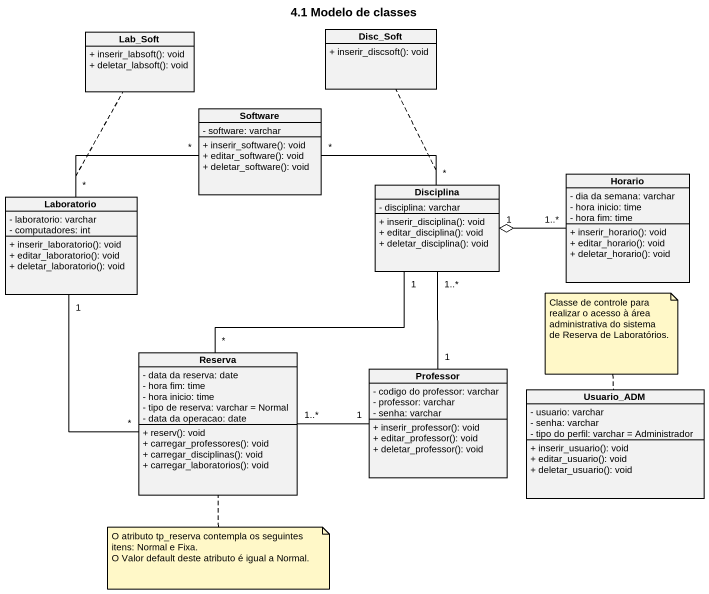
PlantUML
@startuml
title 4.1 Modelo de classes
hide circle
hide empty members
skinparam classAttributeIconSize 0
class Lab_Soft {
  + inserir_labsoft(): void
  + deletar_labsoft(): void
}
class Disc_Soft {
  + inserir_discsoft(): void
}
class Software {
  - software: varchar
  + inserir_software(): void
  + editar_software(): void
  + deletar_software(): void
}
class Disciplina {
  - disciplina: varchar
  + inserir_disciplina(): void
  + editar_disciplina(): void
  + deletar_disciplina(): void
}
class Horario {
  - dia da semana: varchar
  - hora inicio: time
  - hora fim: time
  + inserir_horario(): void
  + editar_horario(): void
  + deletar_horario(): void
}
class Laboratorio {
  - laboratorio: varchar
  - computadores: int
  + inserir_laboratorio(): void
  + editar_laboratorio(): void
  + deletar_laboratorio(): void
}
class Reserva {
  - data da reserva: date
  - hora fim: time
  - hora inicio: time
  - tipo de reserva: varchar = Normal
  - data da operacao: date
  + reserv(): void
  + carregar_professores(): void
  + carregar_disciplinas(): void
  + carregar_laboratorios(): void
}
class Professor {
  - codigo do professor: varchar
  - professor: varchar
  - senha: varchar
  + inserir_professor(): void
  + editar_professor(): void
  + deletar_professor(): void
}
class Usuario_ADM {
  - usuario: varchar
  - senha: varchar
  - tipo do perfil: varchar = Administrador
  + inserir_usuario(): void
  + editar_usuario(): void
  + deletar_usuario(): void
}
Disciplina "*" -left- "*" Software
(Disciplina, Software) .. Disc_Soft
Horario "1..*" -left-o "1" Disciplina
Laboratorio "*" -right- "*" Software
(Laboratorio, Software) .. Lab_Soft
Laboratorio "1" -- "*" Reserva
Reserva "*" -up- "1" Disciplina
Professor "1" -up- "1..*" Disciplina
Professor "1" -left- "1..*" Reserva
note top of Usuario_ADM : Classe de controle para realizar o acesso à área administrativa do sistema de Reserva de Laboratórios.
note bottom of Reserva
  O atributo tp_reserva contempla os seguintes itens: Normal e Fixa.
  O Valor default deste atributo é igual a Normal.
end note
@enduml
